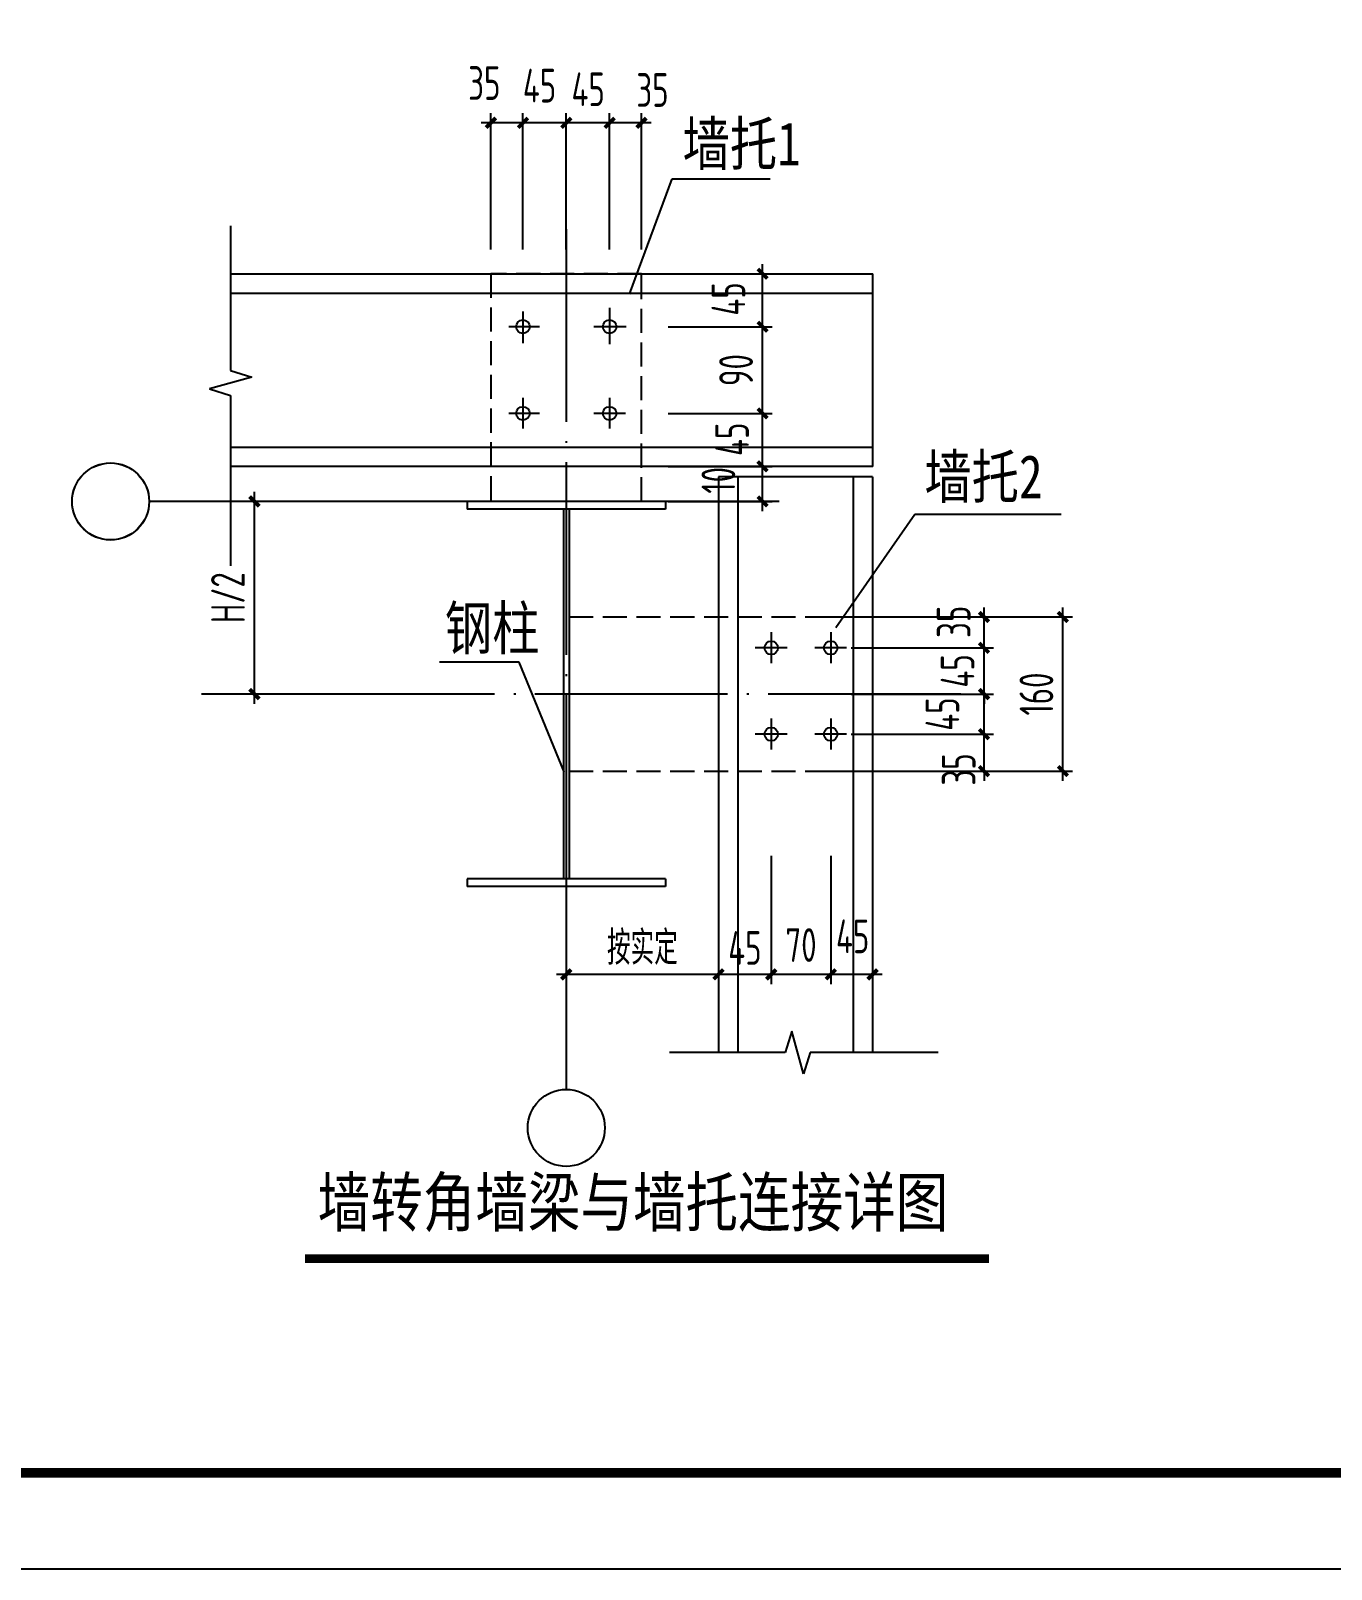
# Model space of a CAD drawing. Extents: x 293620 to 503924, y -252071 to 755100.
# Drawn here: x 422426 to 435928, y -252071 to -236097 of the extents above; entities that cross this region are included whole.
import ezdxf

# ---------------------------------------------------------------- set-up
doc = ezdxf.new("R2010")
doc.units = 0
doc.header["$LTSCALE"] = 1000
doc.header["$MEASUREMENT"] = 0
doc.linetypes.add('DASH', pattern=[0.35, 0.25, -0.1])
doc.linetypes.add('DOTE', pattern=[2.42, 2, -0.2, 0.02, -0.2])
doc.layers.get('Defpoints').update_dxf_attribs({"color": 250})
doc.layers.add('10', color=7, linetype='Continuous', lineweight=35)
for name, color, linetype in [('3T_WOOD', 21, 'Continuous'), ('DOTE', 14, 'DOTE'), ('OTHER', 7, 'Continuous'), ('PUB_DIM', 171, 'Continuous'), ('PUB_TEXT', 7, 'Continuous'), ('TK', 4, 'Continuous'), ('图层1', 8, 'Continuous')]:
    doc.layers.add(name, color=color, linetype=linetype)
doc.styles.add('-宋体', font='', dxfattribs={"width": 0.8})
doc.styles.add('TSSD_Dimension', font='Tssdeng.shx', dxfattribs={"width": 0.7, "bigfont": 'hztxt.shx'})
doc.styles.get('-宋体').set_extended_font_data('SimSun')
doc.dimstyles.new('TSSD_20_100', dxfattribs={"dimtxt": 350, "dimasz": 100, "dimexe": 100, "dimexo": 250, "dimgap": 100, "dimtad": 1, "dimdec": 0, "dimlfac": 0.2, "dimzin": 0, "dimdsep": 46, "dimtxsty": 'TSSD_Dimension', "dimblk": 'ARCHTICK', "dimblk1": 'ARCHTICK', "dimblk2": 'ARCHTICK', "dimcen": 0, "dimdle": 100, "dimclrt": 7, "dimadec": 0, "dimazin": 0, "dimtfac": 1, "dimtdec": 0, "dimtix": 1, "dimtmove": 2, "dimatfit": 3, "dimfxl": 0, "dimtolj": 1, "dimtzin": 0, "dimarcsym": 0})

# ---------------------------------------------------------------- blocks, each defined once
blk = doc.blocks.new('_ArchTick')
at = {"color": 0, "linetype": 'ByBlock', "const_width": 0.4}
blk.add_lwpolyline([(-0.5, -0.5), (0.5, 0.5)], dxfattribs=at)
blk = doc.blocks.new('*D611')
at = {"layer": 'Defpoints', "color": 0}
for p in [(429566, -244413), (430114, -244413), (429566, -245895)]:
    blk.add_point(p, dxfattribs=at)
at = {"layer": 'PUB_DIM', "color": 0, "lineweight": -2}
for p, q in [((429566, -244663), (429566, -245995)), ((430114, -244663), (430114, -245995)), ((430214, -245895), (429466, -245895))]:
    blk.add_line(p, q, dxfattribs=at)
at = {"layer": 'PUB_DIM', "color": 0, "lineweight": -2, "xscale": 100, "yscale": 100, "zscale": 100, "rotation": 180}
blk.add_blockref('_ArchTick', (429566, -245895), dxfattribs=at)
at = {"layer": 'PUB_DIM', "color": 0, "lineweight": -2, "xscale": 100, "yscale": 100, "zscale": 100}
blk.add_blockref('_ArchTick', (430114, -245895), dxfattribs=at)
at = {"layer": 'PUB_DIM', "color": 7, "insert": (429840, -245620), "char_height": 350, "attachment_point": 5, "style": 'TSSD_Dimension'}
blk.add_mtext('\\A1;45', dxfattribs=at)
blk = doc.blocks.new('*D612')
at = {"layer": 'Defpoints', "color": 0}
for p in [(427986, -244413), (429566, -244413), (427986, -245895)]:
    blk.add_point(p, dxfattribs=at)
at = {"layer": 'PUB_DIM', "color": 0, "lineweight": -2}
for p, q in [((427986, -244663), (427986, -245995)), ((429566, -244663), (429566, -245995)), ((429666, -245895), (427886, -245895))]:
    blk.add_line(p, q, dxfattribs=at)
at = {"layer": 'PUB_DIM', "color": 0, "lineweight": -2, "xscale": 100, "yscale": 100, "zscale": 100, "rotation": 180}
blk.add_blockref('_ArchTick', (427986, -245895), dxfattribs=at)
at = {"layer": 'PUB_DIM', "color": 0, "lineweight": -2, "xscale": 100, "yscale": 100, "zscale": 100}
blk.add_blockref('_ArchTick', (429566, -245895), dxfattribs=at)
at = {"layer": 'PUB_DIM', "color": 7, "insert": (428776, -245620), "char_height": 350, "attachment_point": 5, "style": 'TSSD_Dimension'}
blk.add_mtext('\\A1;按实定', dxfattribs=at)
blk = doc.blocks.new('*D613')
at = {"layer": 'Defpoints', "color": 0}
for p in [(430732, -244413), (431166, -244413), (430732, -245895)]:
    blk.add_point(p, dxfattribs=at)
at = {"layer": 'PUB_DIM', "color": 0, "lineweight": -2}
for p, q in [((430732, -244663), (430732, -245995)), ((431166, -244663), (431166, -245995)), ((431266, -245895), (430632, -245895))]:
    blk.add_line(p, q, dxfattribs=at)
at = {"layer": 'PUB_DIM', "color": 0, "lineweight": -2, "xscale": 100, "yscale": 100, "zscale": 100, "rotation": 180}
blk.add_blockref('_ArchTick', (430732, -245895), dxfattribs=at)
at = {"layer": 'PUB_DIM', "color": 0, "lineweight": -2, "xscale": 100, "yscale": 100, "zscale": 100}
blk.add_blockref('_ArchTick', (431166, -245895), dxfattribs=at)
at = {"layer": 'PUB_DIM', "color": 7, "insert": (430959, -245500), "char_height": 350, "attachment_point": 5, "style": 'TSSD_Dimension'}
blk.add_mtext('\\A1;45', dxfattribs=at)
blk = doc.blocks.new('*D614')
at = {"layer": 'Defpoints', "color": 0}
for p in [(430114, -244413), (430732, -244413), (430114, -245895)]:
    blk.add_point(p, dxfattribs=at)
at = {"layer": 'PUB_DIM', "color": 0, "lineweight": -2}
for p, q in [((430114, -244663), (430114, -245995)), ((430732, -244663), (430732, -245995)), ((430832, -245895), (430014, -245895))]:
    blk.add_line(p, q, dxfattribs=at)
at = {"layer": 'PUB_DIM', "color": 0, "lineweight": -2, "xscale": 100, "yscale": 100, "zscale": 100, "rotation": 180}
blk.add_blockref('_ArchTick', (430114, -245895), dxfattribs=at)
at = {"layer": 'PUB_DIM', "color": 0, "lineweight": -2, "xscale": 100, "yscale": 100, "zscale": 100}
blk.add_blockref('_ArchTick', (430732, -245895), dxfattribs=at)
at = {"layer": 'PUB_DIM', "color": 7, "insert": (430423, -245590), "char_height": 350, "attachment_point": 5, "style": 'TSSD_Dimension'}
blk.add_mtext('\\A1;70', dxfattribs=at)
blk = doc.blocks.new('*D615')
at = {"layer": 'Defpoints', "color": 0}
for p in [(428793, -239170), (430024, -239170), (428793, -240070)]:
    blk.add_point(p, dxfattribs=at)
at = {"layer": 'PUB_DIM', "color": 0, "lineweight": -2}
for p, q in [((430024, -240170), (430024, -239070)), ((429043, -239170), (430124, -239170)), ((429043, -240070), (430124, -240070))]:
    blk.add_line(p, q, dxfattribs=at)
at = {"layer": 'PUB_DIM', "color": 0, "lineweight": -2, "xscale": 100, "yscale": 100, "zscale": 100}
for p, rotation in [((430024, -239170), 90), ((430024, -240070), 270)]:
    blk.add_blockref('_ArchTick', p, dxfattribs=dict(at, rotation=rotation))
at = {"layer": 'PUB_DIM', "color": 7, "insert": (429749, -239620), "char_height": 350, "attachment_point": 5, "rotation": 90, "style": 'TSSD_Dimension'}
blk.add_mtext('\\A1;90', dxfattribs=at)
blk = doc.blocks.new('*D616')
at = {"layer": 'Defpoints', "color": 0}
for p in [(424748, -240984), (426956, -240984), (426956, -242984)]:
    blk.add_point(p, dxfattribs=at)
at = {"layer": 'PUB_DIM', "color": 0, "lineweight": -2}
for p, q in [((424748, -243084), (424748, -240884)), ((426706, -240984), (424648, -240984)), ((426706, -242984), (424648, -242984))]:
    blk.add_line(p, q, dxfattribs=at)
at = {"layer": 'PUB_DIM', "color": 0, "lineweight": -2, "xscale": 100, "yscale": 100, "zscale": 100}
for p, rotation in [((424748, -240984), 90), ((424748, -242984), 270)]:
    blk.add_blockref('_ArchTick', p, dxfattribs=dict(at, rotation=rotation))
at = {"layer": 'PUB_DIM', "color": 7, "insert": (424473, -241984), "char_height": 350, "attachment_point": 5, "rotation": 90, "style": 'TSSD_Dimension'}
blk.add_mtext('\\A1;H/2', dxfattribs=at)
blk = doc.blocks.new('*D617')
at = {"layer": 'Defpoints', "color": 0}
for p in [(428793, -240620), (430024, -240620), (428793, -240984)]:
    blk.add_point(p, dxfattribs=at)
at = {"layer": 'PUB_DIM', "color": 0, "lineweight": -2}
for p, q in [((430024, -241084), (430024, -240520)), ((429043, -240620), (430124, -240620)), ((429043, -240984), (430124, -240984))]:
    blk.add_line(p, q, dxfattribs=at)
at = {"layer": 'PUB_DIM', "color": 0, "lineweight": -2, "xscale": 100, "yscale": 100, "zscale": 100}
for p, rotation in [((430024, -240620), 90), ((430024, -240984), 270)]:
    blk.add_blockref('_ArchTick', p, dxfattribs=dict(at, rotation=rotation))
at = {"layer": 'PUB_DIM', "color": 7, "insert": (429565, -240765), "char_height": 350, "attachment_point": 5, "rotation": 90, "style": 'TSSD_Dimension'}
blk.add_mtext('\\A1;10', dxfattribs=at)
blk = doc.blocks.new('*D618')
at = {"layer": 'Defpoints', "color": 0}
for p in [(428793, -240070), (430024, -240070), (428793, -240620)]:
    blk.add_point(p, dxfattribs=at)
at = {"layer": 'PUB_DIM', "color": 0, "lineweight": -2}
for p, q in [((429043, -240070), (430124, -240070)), ((430024, -240720), (430024, -239970)), ((429043, -240620), (430124, -240620))]:
    blk.add_line(p, q, dxfattribs=at)
at = {"layer": 'PUB_DIM', "color": 0, "lineweight": -2, "xscale": 100, "yscale": 100, "zscale": 100}
for p, rotation in [((430024, -240070), 90), ((430024, -240620), 270)]:
    blk.add_blockref('_ArchTick', p, dxfattribs=dict(at, rotation=rotation))
at = {"layer": 'PUB_DIM', "color": 7, "insert": (429707, -240339), "char_height": 350, "attachment_point": 5, "rotation": 90, "style": 'TSSD_Dimension'}
blk.add_mtext('\\A1;45', dxfattribs=at)
blk = doc.blocks.new('*D619')
at = {"layer": 'Defpoints', "color": 0}
for p in [(430694, -242984), (432323, -242984), (430694, -243400)]:
    blk.add_point(p, dxfattribs=at)
at = {"layer": 'PUB_DIM', "color": 0, "lineweight": -2}
for p, q in [((432323, -243500), (432323, -242884)), ((430944, -242984), (432423, -242984)), ((430944, -243400), (432423, -243400))]:
    blk.add_line(p, q, dxfattribs=at)
at = {"layer": 'PUB_DIM', "color": 0, "lineweight": -2, "xscale": 100, "yscale": 100, "zscale": 100}
for p, rotation in [((432323, -242984), 90), ((432323, -243400), 270)]:
    blk.add_blockref('_ArchTick', p, dxfattribs=dict(at, rotation=rotation))
at = {"layer": 'PUB_DIM', "color": 7, "insert": (431891, -243192), "char_height": 350, "attachment_point": 5, "rotation": 90, "style": 'TSSD_Dimension'}
blk.add_mtext('\\A1;45', dxfattribs=at)
blk = doc.blocks.new('*D620')
at = {"layer": 'Defpoints', "color": 0}
for p in [(430694, -242504), (432323, -242504), (430694, -242984)]:
    blk.add_point(p, dxfattribs=at)
at = {"layer": 'PUB_DIM', "color": 0, "lineweight": -2}
for p, q in [((432323, -242504), (432323, -242404)), ((430944, -242504), (432423, -242504)), ((432323, -242984), (432323, -242504)), ((430944, -242984), (432423, -242984)), ((432323, -242984), (432323, -243084))]:
    blk.add_line(p, q, dxfattribs=at)
at = {"layer": 'PUB_DIM', "color": 0, "lineweight": -2, "xscale": 100, "yscale": 100, "zscale": 100}
for p, rotation in [((432323, -242504), 270), ((432323, -242984), 90)]:
    blk.add_blockref('_ArchTick', p, dxfattribs=dict(at, rotation=rotation))
at = {"layer": 'PUB_DIM', "color": 7, "insert": (432048, -242744), "char_height": 350, "attachment_point": 5, "rotation": 90, "style": 'TSSD_Dimension'}
blk.add_mtext('\\A1;45', dxfattribs=at)
blk = doc.blocks.new('A$C71A3760F')
at = {"layer": 'DOTE'}
for p, q in [((162, 329), (162, 0)), ((0, 165), (320, 165))]:
    blk.add_line(p, q, dxfattribs=at)
at = {"layer": '图层1'}
blk.add_circle((162, 165), 70, dxfattribs=at)
blk = doc.blocks.new('*D621')
at = {"layer": 'Defpoints', "color": 0}
for p in [(430694, -243400), (432323, -243400), (430694, -243784)]:
    blk.add_point(p, dxfattribs=at)
at = {"layer": 'PUB_DIM', "color": 0, "lineweight": -2}
for p, q in [((430944, -243400), (432423, -243400)), ((432323, -243400), (432323, -243300)), ((432323, -243784), (432323, -243400)), ((430944, -243784), (432423, -243784)), ((432323, -243784), (432323, -243884))]:
    blk.add_line(p, q, dxfattribs=at)
at = {"layer": 'PUB_DIM', "color": 0, "lineweight": -2, "xscale": 100, "yscale": 100, "zscale": 100}
for p, rotation in [((432323, -243400), 270), ((432323, -243784), 90)]:
    blk.add_blockref('_ArchTick', p, dxfattribs=dict(at, rotation=rotation))
at = {"layer": 'PUB_DIM', "color": 7, "insert": (432060, -243767), "char_height": 350, "attachment_point": 5, "rotation": 90, "style": 'TSSD_Dimension'}
blk.add_mtext('\\A1;35', dxfattribs=at)
blk = doc.blocks.new('*D622')
at = {"layer": 'Defpoints', "color": 0}
for p in [(430309, -242184), (433142, -242184), (430309, -243784)]:
    blk.add_point(p, dxfattribs=at)
at = {"layer": 'PUB_DIM', "color": 0, "lineweight": -2}
for p, q in [((433142, -243884), (433142, -242084)), ((430559, -242184), (433242, -242184)), ((430559, -243784), (433242, -243784))]:
    blk.add_line(p, q, dxfattribs=at)
at = {"layer": 'PUB_DIM', "color": 0, "lineweight": -2, "xscale": 100, "yscale": 100, "zscale": 100}
for p, rotation in [((433142, -242184), 90), ((433142, -243784), 270)]:
    blk.add_blockref('_ArchTick', p, dxfattribs=dict(at, rotation=rotation))
at = {"layer": 'PUB_DIM', "color": 7, "insert": (432867, -242984), "char_height": 350, "attachment_point": 5, "rotation": 90, "style": 'TSSD_Dimension'}
blk.add_mtext('\\A1;160', dxfattribs=at)
blk = doc.blocks.new('*D623')
at = {"layer": 'Defpoints', "color": 0}
for p in [(430694, -242184), (432323, -242184), (430694, -242504)]:
    blk.add_point(p, dxfattribs=at)
at = {"layer": 'PUB_DIM', "color": 0, "lineweight": -2}
for p, q in [((432323, -242604), (432323, -242084)), ((430944, -242184), (432423, -242184)), ((430944, -242504), (432423, -242504))]:
    blk.add_line(p, q, dxfattribs=at)
at = {"layer": 'PUB_DIM', "color": 0, "lineweight": -2, "xscale": 100, "yscale": 100, "zscale": 100}
for p, rotation in [((432323, -242184), 90), ((432323, -242504), 270)]:
    blk.add_blockref('_ArchTick', p, dxfattribs=dict(at, rotation=rotation))
at = {"layer": 'PUB_DIM', "color": 7, "insert": (432008, -242234), "char_height": 350, "attachment_point": 5, "rotation": 90, "style": 'TSSD_Dimension'}
blk.add_mtext('\\A1;35', dxfattribs=at)
blk = doc.blocks.new('*D624')
at = {"layer": 'Defpoints', "color": 0}
for p in [(428793, -238620), (430024, -238620), (428793, -239170)]:
    blk.add_point(p, dxfattribs=at)
at = {"layer": 'PUB_DIM', "color": 0, "lineweight": -2}
for p, q in [((429043, -238620), (430124, -238620)), ((430024, -239270), (430024, -238520)), ((429043, -239170), (430124, -239170))]:
    blk.add_line(p, q, dxfattribs=at)
at = {"layer": 'PUB_DIM', "color": 0, "lineweight": -2, "xscale": 100, "yscale": 100, "zscale": 100}
for p, rotation in [((430024, -238620), 90), ((430024, -239170), 270)]:
    blk.add_blockref('_ArchTick', p, dxfattribs=dict(at, rotation=rotation))
at = {"layer": 'PUB_DIM', "color": 7, "insert": (429669, -238882), "char_height": 350, "attachment_point": 5, "rotation": 90, "style": 'TSSD_Dimension'}
blk.add_mtext('\\A1;45', dxfattribs=at)
blk = doc.blocks.new('*D625')
at = {"layer": 'Defpoints', "color": 0}
for p in [(427203, -237053), (427203, -238620), (427536, -238620)]:
    blk.add_point(p, dxfattribs=at)
at = {"layer": 'PUB_DIM', "color": 0, "lineweight": -2}
for p, q in [((427636, -237053), (427103, -237053)), ((427203, -238370), (427203, -236953)), ((427536, -238370), (427536, -236953))]:
    blk.add_line(p, q, dxfattribs=at)
at = {"layer": 'PUB_DIM', "color": 0, "lineweight": -2, "xscale": 100, "yscale": 100, "zscale": 100, "rotation": 180}
blk.add_blockref('_ArchTick', (427203, -237053), dxfattribs=at)
at = {"layer": 'PUB_DIM', "color": 0, "lineweight": -2, "xscale": 100, "yscale": 100, "zscale": 100}
blk.add_blockref('_ArchTick', (427536, -237053), dxfattribs=at)
at = {"layer": 'PUB_DIM', "color": 7, "insert": (427135, -236640), "char_height": 350, "attachment_point": 5, "style": 'TSSD_Dimension'}
blk.add_mtext('\\A1;35', dxfattribs=at)
blk = doc.blocks.new('*D626')
at = {"layer": 'Defpoints', "color": 0}
for p in [(427986, -237053), (427986, -238620), (428436, -238620)]:
    blk.add_point(p, dxfattribs=at)
at = {"layer": 'PUB_DIM', "color": 0, "lineweight": -2}
for p, q in [((428536, -237053), (427886, -237053)), ((427986, -238370), (427986, -236953)), ((428436, -238370), (428436, -236953))]:
    blk.add_line(p, q, dxfattribs=at)
at = {"layer": 'PUB_DIM', "color": 0, "lineweight": -2, "xscale": 100, "yscale": 100, "zscale": 100, "rotation": 180}
blk.add_blockref('_ArchTick', (427986, -237053), dxfattribs=at)
at = {"layer": 'PUB_DIM', "color": 0, "lineweight": -2, "xscale": 100, "yscale": 100, "zscale": 100}
blk.add_blockref('_ArchTick', (428436, -237053), dxfattribs=at)
at = {"layer": 'PUB_DIM', "color": 7, "insert": (428213, -236705), "char_height": 350, "attachment_point": 5, "style": 'TSSD_Dimension'}
blk.add_mtext('\\A1;45', dxfattribs=at)
blk = doc.blocks.new('*D627')
at = {"layer": 'Defpoints', "color": 0}
for p in [(427536, -237053), (427536, -238620), (427986, -238620)]:
    blk.add_point(p, dxfattribs=at)
at = {"layer": 'PUB_DIM', "color": 0, "lineweight": -2}
for p, q in [((428086, -237053), (427436, -237053)), ((427536, -238370), (427536, -236953)), ((427986, -238370), (427986, -236953))]:
    blk.add_line(p, q, dxfattribs=at)
at = {"layer": 'PUB_DIM', "color": 0, "lineweight": -2, "xscale": 100, "yscale": 100, "zscale": 100, "rotation": 180}
blk.add_blockref('_ArchTick', (427536, -237053), dxfattribs=at)
at = {"layer": 'PUB_DIM', "color": 0, "lineweight": -2, "xscale": 100, "yscale": 100, "zscale": 100}
blk.add_blockref('_ArchTick', (427986, -237053), dxfattribs=at)
at = {"layer": 'PUB_DIM', "color": 7, "insert": (427708, -236667), "char_height": 350, "attachment_point": 5, "style": 'TSSD_Dimension'}
blk.add_mtext('\\A1;45', dxfattribs=at)
blk = doc.blocks.new('*D628')
at = {"layer": 'Defpoints', "color": 0}
for p in [(428436, -237053), (428436, -238620), (428767, -238620)]:
    blk.add_point(p, dxfattribs=at)
at = {"layer": 'PUB_DIM', "color": 0, "lineweight": -2}
for p, q in [((428867, -237053), (428336, -237053)), ((428436, -238370), (428436, -236953)), ((428767, -238370), (428767, -236953))]:
    blk.add_line(p, q, dxfattribs=at)
at = {"layer": 'PUB_DIM', "color": 0, "lineweight": -2, "xscale": 100, "yscale": 100, "zscale": 100, "rotation": 180}
blk.add_blockref('_ArchTick', (428436, -237053), dxfattribs=at)
at = {"layer": 'PUB_DIM', "color": 0, "lineweight": -2, "xscale": 100, "yscale": 100, "zscale": 100}
blk.add_blockref('_ArchTick', (428767, -237053), dxfattribs=at)
at = {"layer": 'PUB_DIM', "color": 7, "insert": (428881, -236712), "char_height": 350, "attachment_point": 5, "style": 'TSSD_Dimension'}
blk.add_mtext('\\A1;35', dxfattribs=at)
blk = doc.blocks.new('GeYuanFrame_88455082', base_point=(20.09, 4.53))
at = {"layer": 'TK'}
blk.add_lwpolyline([(20.09, 4.53), (20.09, 598.53), (861.09, 598.53), (861.09, 4.53)], close=True, dxfattribs=at)
at = {"layer": 'TK', "const_width": 1}
blk.add_lwpolyline([(45.09, 588.53), (851.09, 588.53), (851.09, 14.53), (45.09, 14.53)], close=True, dxfattribs=at)

msp = doc.modelspace()

# ---------------------------------------------------------------- linework, layer by layer
at = {"layer": '10', "color": 7, "const_width": 90, "elevation": 1400}
msp.add_lwpolyline([(425273, -248846), (432374.9, -248846)], dxfattribs=at)
at = {"layer": 'DOTE'}
for p, q in [((427985.8, -238157.4), (427985.8, -247088.6)), ((427535.8, -239010.4), (427535.8, -239339.3)), ((428435.8, -238974.8), (428435.8, -239352.7)), ((427706.2, -239170.2), (427390.8, -239170.2)), ((428608, -239170.2), (428270.4, -239170.2)), ((427535.8, -239908.3), (427535.8, -240228.3)), ((428435.8, -239908.3), (428435.8, -240228.3)), ((427706.2, -240070.2), (427390.8, -240070.2)), ((428599.1, -240070.2), (428270.4, -240070.2)), ((430195.4, -240983.9), (423654.8, -240983.9)), ((430195.4, -240983.9), (423654.8, -240983.9)), ((432080.6, -242983.9), (424199.7, -242983.9))]:
    msp.add_line(p, q, dxfattribs=at)
at = {"layer": 'OTHER'}
for p, q in [((424500.8, -238120.9), (424500.8, -239624.6)), ((424720.8, -239694.6), (424280.8, -239814.6)), ((424500.8, -239624.6), (424720.8, -239694.6)), ((424280.8, -239814.6), (424500.8, -239884.6)), ((424500.8, -239884.6), (424500.8, -241652))]:
    msp.add_line(p, q, dxfattribs=at)
at = {"layer": 'PUB_DIM'}
for p, q in [((430327.6, -246486), (430257.6, -246706)), ((430447.6, -246926), (430327.6, -246486)), ((430257.6, -246706), (429058.9, -246706)), ((430517.6, -246706), (430447.6, -246926)), ((431845.6, -246706), (430517.6, -246706))]:
    msp.add_line(p, q, dxfattribs=at)
at = {"layer": '图层1'}
for p, q in [((428640.6, -238833.5), (429084.5, -237634.5)), ((429084.5, -237634.5), (430104.3, -237634.5)), ((424500.8, -238620.2), (431168.4, -238620.2)), ((431168.4, -240620.2), (431168.4, -238620.2)), ((424500.8, -238820.2), (431168.4, -238820.2)), ((424500.8, -240420.2), (431168.4, -240420.2)), ((431168.4, -240620.2), (424500.8, -240620.2)), ((429565.8, -240728.1), (429565.8, -246702.9)), ((431165.8, -240728.1), (429565.8, -240728.1)), ((429765.8, -240728.1), (429765.8, -246702.9)), ((430965.8, -240728.1), (430965.8, -246702.9)), ((431165.8, -240728.1), (431165.8, -246702.9)), ((429015.8, -240983.9), (426955.8, -240983.9)), ((426955.8, -240983.9), (426955.8, -241063.9)), ((428766.9, -240983.9), (427203.5, -240983.9)), ((429015.8, -240983.9), (429015.8, -241063.9)), ((429015.8, -241063.9), (426955.8, -241063.9)), ((427955.8, -241063.9), (427955.8, -244903.9)), ((428015.8, -241063.9), (428015.8, -244903.9)), ((430783.7, -242292.2), (431605.4, -241116.7)), ((431605.4, -241116.7), (433125.2, -241116.7)), ((427498, -242654), (426670.4, -242654)), ((427963.4, -243791.1), (427498, -242654)), ((429015.8, -244903.9), (426955.8, -244903.9)), ((426955.8, -244903.9), (426955.8, -244983.9)), ((429015.8, -244983.9), (426955.8, -244983.9)), ((429015.8, -244903.9), (429015.8, -244983.9))]:
    msp.add_line(p, q, dxfattribs=at)
at = {"layer": '图层1', "linetype": 'DASH'}
for p, q in [((427203.5, -238620.2), (427203.5, -240983.9)), ((428766.9, -238620.2), (427203.5, -238620.2)), ((428766.9, -240983.9), (428766.9, -238620.2)), ((428015.8, -242183.9), (431165.8, -242183.9)), ((431165.8, -242183.9), (431165.8, -243783.9)), ((428015.8, -243783.9), (431165.8, -243783.9))]:
    msp.add_line(p, q, dxfattribs=at)
at = {"layer": '图层1'}
for centre, radius in [((427535.8, -239170.2), 70), ((428435.8, -239170.2), 70), ((427535.8, -240070.2), 70), ((428435.8, -240070.2), 70), ((423254.8, -240983.9), 400), ((423254.8, -240984.9), 400), ((427985.8, -247488.6), 400)]:
    msp.add_circle(centre, radius, dxfattribs=at)

# ---------------------------------------------------------------- block references
at = {"layer": '3T_WOOD', "xscale": 100, "yscale": 100, "zscale": 100}
msp.add_blockref('GeYuanFrame_88455082', (397349.2, -252071.2), dxfattribs=at)
at = {"layer": '图层1', "rotation": 270}
for p in [(429948.6, -242342.3), (430566.5, -242342.3), (429948.6, -243238.4), (430566.5, -243238.4)]:
    msp.add_blockref('A$C71A3760F', p, dxfattribs=at)

# ---------------------------------------------------------------- texts
at = {"layer": 'PUB_TEXT', "style": '-宋体', "width": 0.8}
for s, height, p in [('墙托1', 450, (429193, -237494.5)), ('墙托2', 450, (431703.8, -240951.9)), ('钢柱', 450, (426725.3, -242524.1)), ('墙转角墙梁与墙托连接详图', 500, (425404.4, -248510.7))]:
    msp.add_text(s, height=height, dxfattribs=at).set_placement(p)

# ---------------------------------------------------------------- dimensions: what is measured, and where the dimension line sits
at = {"layer": 'PUB_DIM'}
for base, p1, p2, angle, text, picture, middle in [((427203.5, -237053.3), (427535.8, -238620.2), (427203.5, -238620.2), 180, '35', '*D625', (427135, -236639.6)), ((427535.8, -237053.3), (427985.8, -238620.2), (427535.8, -238620.2), 180, '45', '*D627', (427708.3, -236667.4)), ((427985.8, -237053.3), (428435.8, -238620.2), (427985.8, -238620.2), 180, '45', '*D626', (428213.1, -236704.6)), ((428435.8, -237053.3), (428766.9, -238620.2), (428435.8, -238620.2), 180, '35', '*D628', (428881.2, -236712.3)), ((430024.1, -238620.2), (428793, -239170.2), (428793, -238620.2), 90, '45', '*D624', (429668.9, -238881.6)), ((430024.1, -240070.2), (428793, -240620.2), (428793, -240070.2), 90, '45', '*D618', (429706.5, -240338.5)), ((430024.1, -240620.2), (428793, -240983.9), (428793, -240620.2), 90, '10', '*D617', (429565.5, -240765.2)), ((432323.2, -242183.9), (430694, -242504.2), (430694, -242183.9), 90, '35', '*D623', (432007.7, -242233.8)), ((432323.2, -242983.9), (430694, -243400.3), (430694, -242983.9), 90, '45', '*D619', (431891.2, -243192.1)), ((432323.2, -243400.3), (430694, -243783.9), (430694, -243400.3), 90, '35', '*D621', (432060.4, -243766.6)), ((430114, -245895), (430731.9, -244412.9), (430114, -244412.9), 180, '70', '*D614', (430423, -245589.9)), ((430731.9, -245895), (431165.8, -244412.9), (430731.9, -244412.9), 180, '45', '*D613', (430959.3, -245499.9))]:
    dim = msp.add_linear_dim(base=base, p1=p1, p2=p2, angle=angle, text=text, dimstyle='TSSD_20_100', dxfattribs=at)
    dim.commit()
    dim.dimension.update_dxf_attribs({"geometry": picture, "text_midpoint": middle, "dimtype": 161})
for p1, p2, distance, text, picture, middle in [((428793, -240070.2), (428793, -239170.2), -1231, '90', '*D615', (429749.1, -239620.2)), ((426955.8, -242983.9), (426955.8, -240983.9), 2208.2, 'H/2', '*D616', (424472.6, -241983.9)), ((430308.6, -243783.9), (430308.6, -242183.9), -2833.3, '160', '*D622', (432867, -242983.9)), ((430694, -242983.9), (430694, -242504.2), -1629.2, '45', '*D620', (432048.2, -242744.1)), ((429565.8, -244412.9), (427985.8, -244412.9), 1482.1, '按实定', '*D612', (428775.8, -245620)), ((430114, -244412.9), (429565.8, -244412.9), 1482.1, '45', '*D611', (429839.9, -245620))]:
    dim = msp.add_aligned_dim(p1=p1, p2=p2, distance=distance, text=text, dimstyle='TSSD_20_100', dxfattribs=at)
    dim.commit()
    dim.dimension.update_dxf_attribs({"geometry": picture, "text_midpoint": middle})

doc.saveas('drawing.dxf')
